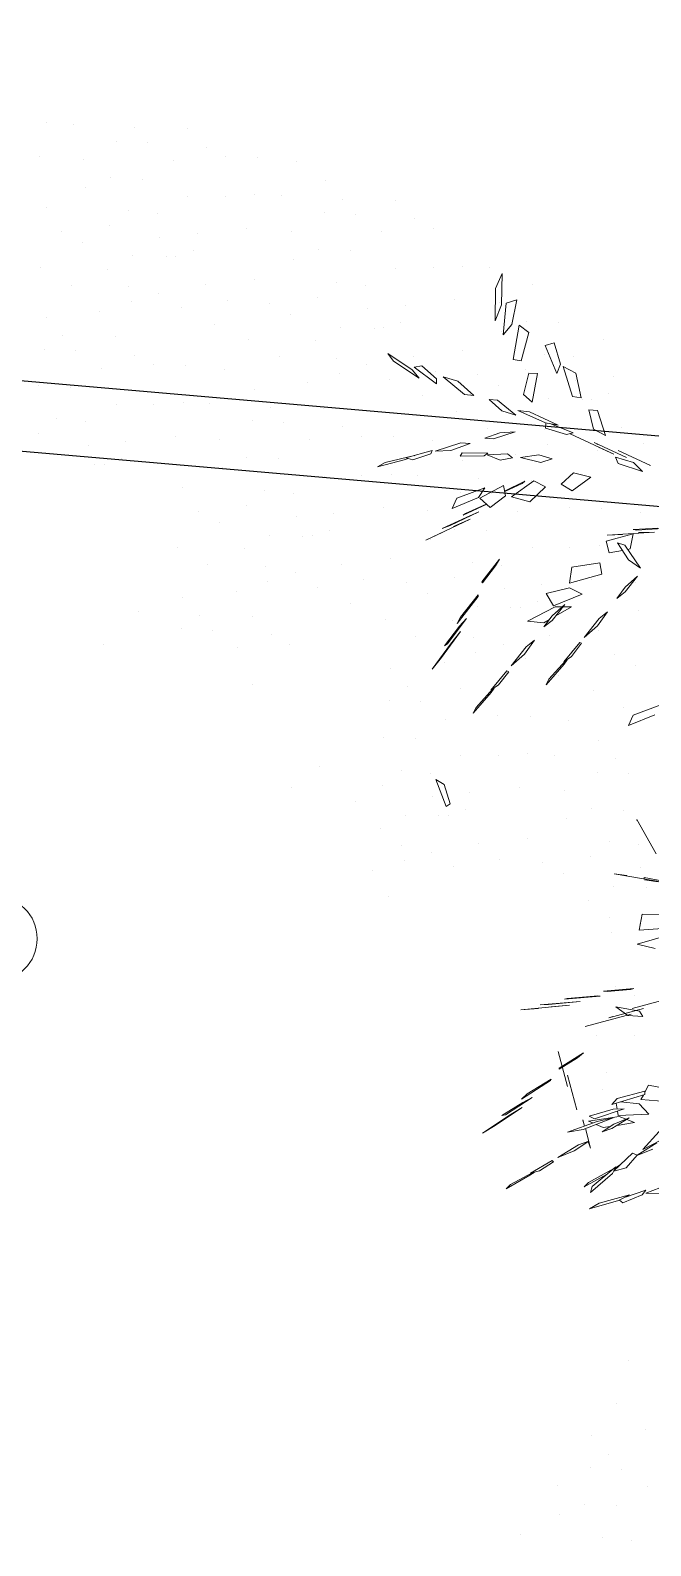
# Model space of a CAD drawing. Header units: metres. Extents: x 42 to 199, y -121 to 268.
# Drawn here: x 96.314 to 97.203, y -52.176 to -50.004 of the extents above; entities that cross this region are included whole.
import ezdxf

# ---------------------------------------------------------------- set-up
doc = ezdxf.new("R2010")
doc.units = ezdxf.units.M
doc.header["$LTSCALE"] = 0.3
doc.layers.get('0').update_dxf_attribs({"color": 8})
doc.layers.add('A-ELEVATION 3', color=8, linetype='Continuous')
doc.layers.add('A-LANDSCAPE', color=8, linetype='Continuous', lineweight=5)
doc.layers.add('DA HOUSE ARCH LAYOUT', color=8, linetype='Continuous', lineweight=9)

# ---------------------------------------------------------------- blocks, each defined once
blk = doc.blocks.new('MUSTER_0')
at = {"color": 8, "linetype": 'Continuous', "transparency": 33554585}
for p, q in [((6.0683, -0.9448), (6.0683, -0.9448)), ((6.1948, -0.9388), (6.1948, -0.9388)), ((5.9473, -0.9908), (5.9473, -0.9908)), ((6.1318, -0.9968), (6.1318, -0.9968)), ((6.0493, -1.0133), (6.0493, -1.0133)), ((6.2103, -1.0038), (6.2103, -1.0038)), ((6.0268, -1.0523), (6.0268, -1.0523)), ((6.1528, -1.0668), (6.1528, -1.0668)), ((5.8118, -1.0783), (5.8118, -1.0783)), ((5.9118, -1.0718), (5.9118, -1.0718)), ((5.9998, -1.1013), (5.9998, -1.1013)), ((6.0693, -1.0808), (6.0693, -1.0808)), ((6.1923, -1.1123), (6.1923, -1.1123)), ((6.1328, -1.1383), (6.1328, -1.1383)), ((6.2638, -1.1818), (6.2638, -1.1818)), ((5.1068, -1.3063), (5.1068, -1.3063)), ((5.0218, -1.3358), (5.0218, -1.3358)), ((5.2078, -1.3393), (5.2078, -1.3393)), ((5.2478, -1.3353), (5.2478, -1.3353)), ((4.7803, -1.3888), (4.7803, -1.3888)), ((4.8643, -1.3778), (4.8643, -1.3778)), ((5.0158, -1.3833), (5.0158, -1.3833)), ((5.1353, -1.3868), (5.1353, -1.3868)), ((4.6948, -1.4388), (4.6948, -1.4388)), ((4.7433, -1.4168), (4.7433, -1.4168)), ((4.9033, -1.4303), (4.9033, -1.4303)), ((4.8033, -1.4608), (4.8033, -1.4608)), ((4.8728, -1.4468), (4.8728, -1.4468)), ((4.5493, -1.5133), (4.5493, -1.5133)), ((4.6318, -1.4968), (4.6318, -1.4968)), ((4.7103, -1.5038), (4.7103, -1.5038)), ((4.8508, -1.5043), (4.8508, -1.5043)), ((4.7563, -1.5328), (4.7563, -1.5328)), ((4.3118, -1.5783), (4.3118, -1.5783)), ((4.4118, -1.5718), (4.4118, -1.5718)), ((4.5268, -1.5523), (4.5268, -1.5523)), ((4.5693, -1.5808), (4.5693, -1.5808)), ((4.6528, -1.5668), (4.6528, -1.5668)), ((4.8118, -1.5783), (4.8118, -1.5783)), ((4.1923, -1.6123), (4.1923, -1.6123)), ((4.4998, -1.6013), (4.4998, -1.6013)), ((4.6923, -1.6123), (4.6923, -1.6123)), ((4.1328, -1.6383), (4.1328, -1.6383)), ((4.3043, -1.6313), (4.3043, -1.6313)), ((4.3973, -1.6493), (4.3973, -1.6493)), ((4.6328, -1.6383), (4.6328, -1.6383)), ((4.8043, -1.6313), (4.8043, -1.6313)), ((3.9788, -1.6798), (3.9788, -1.6798)), ((4.0648, -1.6858), (4.0648, -1.6858)), ((4.2638, -1.6818), (4.2638, -1.6818)), ((4.4788, -1.6798), (4.4788, -1.6798)), ((4.5648, -1.6858), (4.5648, -1.6858)), ((4.7638, -1.6818), (4.7638, -1.6818)), ((3.8288, -1.7253), (3.8288, -1.7253)), ((3.8903, -1.7353), (3.8903, -1.7353)), ((4.0813, -1.7438), (4.0813, -1.7438)), ((4.1598, -1.7358), (4.1598, -1.7358)), ((4.3288, -1.7253), (4.3288, -1.7253)), ((4.3903, -1.7353), (4.3903, -1.7353)), ((4.5813, -1.7438), (4.5813, -1.7438)), ((4.6598, -1.7358), (4.6598, -1.7358)), ((4.8288, -1.7253), (4.8288, -1.7253)), ((3.8113, -1.7838), (3.8113, -1.7838)), ((3.9993, -1.7658), (3.9993, -1.7658)), ((4.3113, -1.7838), (4.3113, -1.7838)), ((4.4993, -1.7658), (4.4993, -1.7658)), ((4.8113, -1.7838), (4.8113, -1.7838)), ((3.8793, -1.8188), (3.8793, -1.8188)), ((4.1068, -1.8063), (4.1068, -1.8063)), ((4.3793, -1.8188), (4.3793, -1.8188)), ((4.6068, -1.8063), (4.6068, -1.8063)), ((4.8793, -1.8188), (4.8793, -1.8188)), ((3.7078, -1.8393), (3.7078, -1.8393)), ((3.7478, -1.8353), (3.7478, -1.8353)), ((4.0218, -1.8358), (4.0218, -1.8358)), ((4.2078, -1.8393), (4.2078, -1.8393)), ((4.2478, -1.8353), (4.2478, -1.8353)), ((4.5218, -1.8358), (4.5218, -1.8358)), ((4.7078, -1.8393), (4.7078, -1.8393)), ((4.7478, -1.8353), (4.7478, -1.8353)), ((3.6353, -1.8868), (3.6353, -1.8868)), ((3.7723, -1.8678), (3.7723, -1.8678)), ((3.7803, -1.8888), (3.7803, -1.8888)), ((3.8643, -1.8778), (3.8643, -1.8778)), ((4.0158, -1.8833), (4.0158, -1.8833)), ((4.1353, -1.8868), (4.1353, -1.8868)), ((4.2723, -1.8678), (4.2723, -1.8678)), ((4.2803, -1.8888), (4.2803, -1.8888)), ((4.3643, -1.8778), (4.3643, -1.8778)), ((4.5158, -1.8833), (4.5158, -1.8833)), ((4.6353, -1.8868), (4.6353, -1.8868)), ((4.7723, -1.8678), (4.7723, -1.8678)), ((4.7803, -1.8888), (4.7803, -1.8888)), ((4.8643, -1.8778), (4.8643, -1.8778)), ((3.7433, -1.9168), (3.7433, -1.9168)), ((4.2433, -1.9168), (4.2433, -1.9168)), ((4.7433, -1.9168), (4.7433, -1.9168)), ((3.6948, -1.9388), (3.6948, -1.9388)), ((3.8033, -1.9608), (3.8033, -1.9608)), ((3.8728, -1.9468), (3.8728, -1.9468)), ((3.9033, -1.9303), (3.9033, -1.9303)), ((3.9903, -1.9373), (3.9903, -1.9373)), ((4.0683, -1.9448), (4.0683, -1.9448)), ((4.1948, -1.9388), (4.1948, -1.9388)), ((4.3033, -1.9608), (4.3033, -1.9608)), ((4.3728, -1.9468), (4.3728, -1.9468)), ((4.4033, -1.9303), (4.4033, -1.9303)), ((4.4903, -1.9373), (4.4903, -1.9373)), ((4.5683, -1.9448), (4.5683, -1.9448)), ((4.6948, -1.9388), (4.6948, -1.9388)), ((4.8033, -1.9608), (4.8033, -1.9608)), ((4.8728, -1.9468), (4.8728, -1.9468)), ((4.9033, -1.9303), (4.9033, -1.9303)), ((4.9903, -1.9373), (4.9903, -1.9373)), ((3.6318, -1.9968), (3.6318, -1.9968)), ((3.9473, -1.9908), (3.9473, -1.9908)), ((4.1318, -1.9968), (4.1318, -1.9968)), ((4.4473, -1.9908), (4.4473, -1.9908)), ((4.6318, -1.9968), (4.6318, -1.9968)), ((4.9473, -1.9908), (4.9473, -1.9908)), ((3.7103, -2.0038), (3.7103, -2.0038)), ((3.8508, -2.0043), (3.8508, -2.0043)), ((4.0493, -2.0133), (4.0493, -2.0133)), ((4.2103, -2.0038), (4.2103, -2.0038)), ((4.3508, -2.0043), (4.3508, -2.0043)), ((4.5493, -2.0133), (4.5493, -2.0133)), ((4.7103, -2.0038), (4.7103, -2.0038)), ((4.8508, -2.0043), (4.8508, -2.0043)), ((3.7563, -2.0328), (3.7563, -2.0328)), ((4.0268, -2.0523), (4.0268, -2.0523)), ((4.2563, -2.0328), (4.2563, -2.0328)), ((4.5268, -2.0523), (4.5268, -2.0523)), ((4.7563, -2.0328), (4.7563, -2.0328)), ((3.5693, -2.0808), (3.5693, -2.0808)), ((3.6528, -2.0668), (3.6528, -2.0668)), ((3.8118, -2.0783), (3.8118, -2.0783)), ((3.9118, -2.0718), (3.9118, -2.0718)), ((4.0693, -2.0808), (4.0693, -2.0808)), ((4.1528, -2.0668), (4.1528, -2.0668)), ((4.3118, -2.0783), (4.3118, -2.0783)), ((4.4118, -2.0718), (4.4118, -2.0718)), ((4.5693, -2.0808), (4.5693, -2.0808)), ((4.6528, -2.0668), (4.6528, -2.0668)), ((4.8118, -2.0783), (4.8118, -2.0783)), ((3.6923, -2.1123), (3.6923, -2.1123)), ((3.8043, -2.1313), (3.8043, -2.1313)), ((3.9998, -2.1013), (3.9998, -2.1013)), ((4.1923, -2.1123), (4.1923, -2.1123)), ((4.3043, -2.1313), (4.3043, -2.1313)), ((4.4998, -2.1013), (4.4998, -2.1013)), ((3.6328, -2.1383), (3.6328, -2.1383)), ((3.8973, -2.1493), (3.8973, -2.1493)), ((4.1328, -2.1383), (4.1328, -2.1383)), ((4.3973, -2.1493), (4.3973, -2.1493)), ((3.5648, -2.1858), (3.5648, -2.1858)), ((3.7638, -2.1818), (3.7638, -2.1818)), ((3.9788, -2.1798), (3.9788, -2.1798)), ((4.0648, -2.1858), (4.0648, -2.1858)), ((4.2638, -2.1818), (4.2638, -2.1818)), ((4.7638, -2.1818), (4.7638, -2.1818)), ((3.6598, -2.2358), (3.6598, -2.2358)), ((3.8288, -2.2253), (3.8288, -2.2253)), ((3.8903, -2.2353), (3.8903, -2.2353)), ((4.1598, -2.2358), (4.1598, -2.2358)), ((4.3288, -2.2253), (4.3288, -2.2253)), ((4.3903, -2.2353), (4.3903, -2.2353)), ((4.8288, -2.2253), (4.8288, -2.2253)), ((3.5813, -2.2438), (3.5813, -2.2438)), ((3.9993, -2.2658), (3.9993, -2.2658)), ((4.0813, -2.2438), (4.0813, -2.2438)), ((3.6068, -2.3063), (3.6068, -2.3063)), ((3.8113, -2.2838), (3.8113, -2.2838)), ((4.1068, -2.3063), (4.1068, -2.3063)), ((4.3113, -2.2838), (4.3113, -2.2838)), ((3.5218, -2.3358), (3.5218, -2.3358)), ((3.7078, -2.3393), (3.7078, -2.3393)), ((3.7478, -2.3353), (3.7478, -2.3353)), ((3.8793, -2.3188), (3.8793, -2.3188)), ((4.0218, -2.3358), (4.0218, -2.3358)), ((4.2078, -2.3393), (4.2078, -2.3393)), ((4.2478, -2.3353), (4.2478, -2.3353)), ((4.3793, -2.3188), (4.3793, -2.3188)), ((4.5218, -2.3358), (4.5218, -2.3358)), ((3.7723, -2.3678), (3.7723, -2.3678)), ((4.2723, -2.3678), (4.2723, -2.3678)), ((3.5158, -2.3833), (3.5158, -2.3833)), ((3.6353, -2.3868), (3.6353, -2.3868)), ((3.7803, -2.3888), (3.7803, -2.3888)), ((3.8643, -2.3778), (3.8643, -2.3778)), ((4.0158, -2.3833), (4.0158, -2.3833)), ((4.1353, -2.3868), (4.1353, -2.3868)), ((4.2803, -2.3888), (4.2803, -2.3888)), ((4.3643, -2.3778), (4.3643, -2.3778)), ((4.5158, -2.3833), (4.5158, -2.3833)), ((4.6353, -2.3868), (4.6353, -2.3868)), ((3.4903, -2.4373), (3.4903, -2.4373)), ((3.5683, -2.4448), (3.5683, -2.4448)), ((3.6948, -2.4388), (3.6948, -2.4388)), ((3.7433, -2.4168), (3.7433, -2.4168)), ((3.9033, -2.4303), (3.9033, -2.4303)), ((3.9903, -2.4373), (3.9903, -2.4373)), ((4.0683, -2.4448), (4.0683, -2.4448)), ((4.1948, -2.4388), (4.1948, -2.4388)), ((4.2433, -2.4168), (4.2433, -2.4168)), ((4.4033, -2.4303), (4.4033, -2.4303)), ((4.4903, -2.4373), (4.4903, -2.4373)), ((4.5683, -2.4448), (4.5683, -2.4448)), ((3.8033, -2.4608), (3.8033, -2.4608)), ((3.8728, -2.4468), (3.8728, -2.4468)), ((4.3033, -2.4608), (4.3033, -2.4608)), ((4.3728, -2.4468), (4.3728, -2.4468)), ((3.5493, -2.5133), (3.5493, -2.5133)), ((3.6318, -2.4968), (3.6318, -2.4968)), ((3.7103, -2.5038), (3.7103, -2.5038)), ((3.8508, -2.5043), (3.8508, -2.5043)), ((3.9473, -2.4908), (3.9473, -2.4908)), ((4.0493, -2.5133), (4.0493, -2.5133)), ((4.1318, -2.4968), (4.1318, -2.4968)), ((4.2103, -2.5038), (4.2103, -2.5038)), ((4.3508, -2.5043), (4.3508, -2.5043)), ((4.4473, -2.4908), (4.4473, -2.4908)), ((4.5493, -2.5133), (4.5493, -2.5133)), ((3.7563, -2.5328), (3.7563, -2.5328)), ((4.2563, -2.5328), (4.2563, -2.5328)), ((3.5268, -2.5523), (3.5268, -2.5523)), ((3.5693, -2.5808), (3.5693, -2.5808)), ((3.6528, -2.5668), (3.6528, -2.5668)), ((3.8118, -2.5783), (3.8118, -2.5783)), ((3.9118, -2.5718), (3.9118, -2.5718)), ((4.0268, -2.5523), (4.0268, -2.5523)), ((4.0693, -2.5808), (4.0693, -2.5808)), ((4.1528, -2.5668), (4.1528, -2.5668)), ((4.3118, -2.5783), (4.3118, -2.5783)), ((4.4118, -2.5718), (4.4118, -2.5718)), ((4.5268, -2.5523), (4.5268, -2.5523)), ((4.5693, -2.5808), (4.5693, -2.5808)), ((3.4998, -2.6013), (3.4998, -2.6013)), ((3.6923, -2.6123), (3.6923, -2.6123)), ((3.9998, -2.6013), (3.9998, -2.6013)), ((4.1923, -2.6123), (4.1923, -2.6123)), ((4.4998, -2.6013), (4.4998, -2.6013)), ((3.6328, -2.6383), (3.6328, -2.6383)), ((3.8043, -2.6313), (3.8043, -2.6313)), ((3.8973, -2.6493), (3.8973, -2.6493)), ((4.1328, -2.6383), (4.1328, -2.6383)), ((4.3043, -2.6313), (4.3043, -2.6313)), ((4.3973, -2.6493), (4.3973, -2.6493)), ((3.4788, -2.6798), (3.4788, -2.6798)), ((3.5648, -2.6858), (3.5648, -2.6858)), ((3.7638, -2.6818), (3.7638, -2.6818)), ((3.9788, -2.6798), (3.9788, -2.6798)), ((4.0648, -2.6858), (4.0648, -2.6858)), ((4.2638, -2.6818), (4.2638, -2.6818)), ((4.5648, -2.6858), (4.5648, -2.6858)), ((3.5813, -2.7438), (3.5813, -2.7438)), ((3.6598, -2.7358), (3.6598, -2.7358)), ((3.8288, -2.7253), (3.8288, -2.7253)), ((3.8903, -2.7353), (3.8903, -2.7353)), ((4.0813, -2.7438), (4.0813, -2.7438)), ((4.1598, -2.7358), (4.1598, -2.7358)), ((4.6598, -2.7358), (4.6598, -2.7358)), ((3.4993, -2.7658), (3.4993, -2.7658)), ((3.8113, -2.7838), (3.8113, -2.7838)), ((3.9993, -2.7658), (3.9993, -2.7658)), ((3.6068, -2.8063), (3.6068, -2.8063)), ((3.8793, -2.8188), (3.8793, -2.8188)), ((4.1068, -2.8063), (4.1068, -2.8063)), ((3.5218, -2.8358), (3.5218, -2.8358)), ((3.7078, -2.8393), (3.7078, -2.8393)), ((3.7478, -2.8353), (3.7478, -2.8353)), ((4.0218, -2.8358), (4.0218, -2.8358)), ((4.2078, -2.8393), (4.2078, -2.8393)), ((4.2478, -2.8353), (4.2478, -2.8353)), ((3.5158, -2.8833), (3.5158, -2.8833)), ((3.6353, -2.8868), (3.6353, -2.8868)), ((3.7723, -2.8678), (3.7723, -2.8678)), ((3.7803, -2.8888), (3.7803, -2.8888)), ((3.8643, -2.8778), (3.8643, -2.8778)), ((4.0158, -2.8833), (4.0158, -2.8833)), ((4.1353, -2.8868), (4.1353, -2.8868)), ((4.2723, -2.8678), (4.2723, -2.8678)), ((4.2803, -2.8888), (4.2803, -2.8888)), ((3.7433, -2.9168), (3.7433, -2.9168)), ((4.2433, -2.9168), (4.2433, -2.9168)), ((3.4903, -2.9373), (3.4903, -2.9373)), ((3.5683, -2.9448), (3.5683, -2.9448)), ((3.6948, -2.9388), (3.6948, -2.9388)), ((3.8033, -2.9608), (3.8033, -2.9608)), ((3.8728, -2.9468), (3.8728, -2.9468)), ((3.9033, -2.9303), (3.9033, -2.9303)), ((3.9903, -2.9373), (3.9903, -2.9373)), ((4.0683, -2.9448), (4.0683, -2.9448)), ((4.1948, -2.9388), (4.1948, -2.9388)), ((3.9473, -2.9908), (3.9473, -2.9908)), ((3.5493, -3.0133), (3.5493, -3.0133)), ((3.6318, -2.9968), (3.6318, -2.9968)), ((3.7103, -3.0038), (3.7103, -3.0038)), ((3.8508, -3.0043), (3.8508, -3.0043)), ((4.0493, -3.0133), (4.0493, -3.0133)), ((4.1318, -2.9968), (4.1318, -2.9968)), ((4.2103, -3.0038), (4.2103, -3.0038)), ((3.5268, -3.0523), (3.5268, -3.0523)), ((3.7563, -3.0328), (3.7563, -3.0328)), ((4.0268, -3.0523), (4.0268, -3.0523)), ((4.2563, -3.0328), (4.2563, -3.0328)), ((3.5693, -3.0808), (3.5693, -3.0808)), ((3.6528, -3.0668), (3.6528, -3.0668)), ((3.8118, -3.0783), (3.8118, -3.0783)), ((3.9118, -3.0718), (3.9118, -3.0718)), ((4.0693, -3.0808), (4.0693, -3.0808)), ((4.1528, -3.0668), (4.1528, -3.0668)), ((3.6923, -3.1123), (3.6923, -3.1123)), ((3.8043, -3.1313), (3.8043, -3.1313)), ((3.9998, -3.1013), (3.9998, -3.1013)), ((3.6328, -3.1383), (3.6328, -3.1383)), ((3.8973, -3.1493), (3.8973, -3.1493)), ((3.5648, -3.1858), (3.5648, -3.1858)), ((3.7638, -3.1818), (3.7638, -3.1818)), ((3.6598, -3.2358), (3.6598, -3.2358)), ((3.5813, -3.2438), (3.5813, -3.2438))]:
    blk.add_line(p, q, dxfattribs=at)
blk.add_circle((5.3733, -2.7532), 0.0972, dxfattribs=at)
blk = doc.blocks.new('02PTRX29')
at = {"color": 8, "linetype": 'Continuous', "transparency": 33554572}
for p, q in [((0.42639, 0.37079), (0.42696, 0.35042)), ((0.43076, 0.36092), (0.42639, 0.37079)), ((0.43094, 0.34005), (0.43076, 0.36092)), ((0.42013, 0.33765), (0.4169, 0.35371)), ((0.4169, 0.35371), (0.42392, 0.35144)), ((0.42392, 0.35144), (0.42582, 0.33094)), ((0.42696, 0.35042), (0.43094, 0.34005)), ((0.40912, 0.33233), (0.41538, 0.33714)), ((0.41538, 0.33714), (0.41937, 0.31488)), ((0.42582, 0.33094), (0.42013, 0.33765)), ((0.38844, 0.31171), (0.39261, 0.32575)), ((0.3985, 0.32386), (0.39261, 0.32575)), ((0.41406, 0.31386), (0.40912, 0.33233)), ((0.3985, 0.32386), (0.39091, 0.30577)), ((0.48503, 0.30804), (0.50078, 0.3188)), ((0.50078, 0.3188), (0.49717, 0.31374)), ((0.37497, 0.28983), (0.37857, 0.30602)), ((0.37857, 0.30602), (0.38673, 0.31032)), ((0.38673, 0.31032), (0.38066, 0.29071)), ((0.39091, 0.30577), (0.38844, 0.31171)), ((0.40343, 0.30577), (0.40912, 0.30602)), ((0.40704, 0.28704), (0.40343, 0.30577)), ((0.40912, 0.30602), (0.41254, 0.29198)), ((0.41406, 0.31386), (0.41937, 0.31488)), ((0.47876, 0.3107), (0.46909, 0.30235)), ((0.46909, 0.29906), (0.4837, 0.30981)), ((0.47876, 0.3107), (0.4837, 0.30981)), ((0.49717, 0.31374), (0.48047, 0.30273)), ((0.48047, 0.30273), (0.48503, 0.30804)), ((0.44499, 0.29134), (0.45523, 0.30083)), ((0.46491, 0.30362), (0.45087, 0.2921)), ((0.45523, 0.30083), (0.46491, 0.30362)), ((0.46909, 0.30235), (0.46909, 0.29906)), ((0.37497, 0.28983), (0.38066, 0.29071)), ((0.41254, 0.29198), (0.40704, 0.28704)), ((0.41766, 0.27869), (0.42943, 0.28844)), ((0.43493, 0.28881), (0.42677, 0.28148)), ((0.42943, 0.28844), (0.43493, 0.28881)), ((0.45087, 0.2921), (0.44499, 0.29134)), ((0.35922, 0.26528), (0.36434, 0.28173)), ((0.37003, 0.28198), (0.36434, 0.28173)), ((0.37003, 0.28198), (0.367, 0.26959)), ((0.38996, 0.27212), (0.40874, 0.28072)), ((0.41633, 0.2816), (0.39831, 0.27363)), ((0.40874, 0.28072), (0.41633, 0.2816)), ((0.42677, 0.28148), (0.41766, 0.27869)), ((0.3539, 0.25327), (0.38218, 0.26642)), ((0.35922, 0.26528), (0.367, 0.26959)), ((0.38028, 0.26718), (0.39489, 0.273)), ((0.38464, 0.26592), (0.38028, 0.26718)), ((0.39831, 0.27022), (0.38464, 0.26592)), ((0.39831, 0.27363), (0.38996, 0.27212)), ((0.39812, 0.27351), (0.39831, 0.27022)), ((0.43208, 0.26313), (0.41804, 0.26769)), ((0.41804, 0.26769), (0.42791, 0.26718)), ((0.42791, 0.26718), (0.43778, 0.26364)), ((0.34555, 0.25099), (0.36662, 0.26086)), ((0.3539, 0.25327), (0.36377, 0.25782)), ((0.36662, 0.26086), (0.36415, 0.25959)), ((0.43778, 0.26364), (0.43208, 0.26313)), ((0.44726, 0.26022), (0.45334, 0.2606)), ((0.44726, 0.26022), (0.45979, 0.25567)), ((0.45334, 0.2606), (0.47004, 0.25516)), ((0.32999, 0.2458), (0.35087, 0.25554)), ((0.341, 0.24783), (0.33512, 0.24188)), ((0.33512, 0.24188), (0.35087, 0.24707)), ((0.35276, 0.25124), (0.341, 0.24783)), ((0.35087, 0.24707), (0.35276, 0.25124)), ((0.39394, 0.2501), (0.40267, 0.25276)), ((0.39394, 0.2501), (0.40134, 0.24783)), ((0.41444, 0.25099), (0.40134, 0.24783)), ((0.40267, 0.25276), (0.41444, 0.25099)), ((0.41975, 0.25074), (0.42298, 0.25352)), ((0.41975, 0.25074), (0.42772, 0.24922)), ((0.42298, 0.25352), (0.43626, 0.25276)), ((0.42772, 0.24922), (0.43626, 0.25276)), ((0.43588, 0.2539), (0.45239, 0.25415)), ((0.43816, 0.25213), (0.43588, 0.2539)), ((0.45372, 0.252), (0.43816, 0.25213)), ((0.45239, 0.25415), (0.45372, 0.252)), ((0.45979, 0.25567), (0.47004, 0.25516)), ((0.47212, 0.25554), (0.47288, 0.25352)), ((0.47212, 0.25554), (0.4892, 0.25074)), ((0.47288, 0.25352), (0.48465, 0.2496)), ((0.4837, 0.25225), (0.48351, 0.25238)), ((0.48351, 0.25238), (0.50267, 0.2477)), ((0.48465, 0.2496), (0.4892, 0.25074)), ((0.48787, 0.25036), (0.48939, 0.24972)), ((0.48939, 0.24972), (0.50761, 0.24504)), ((0.50267, 0.2477), (0.50761, 0.24504)), ((0.32999, 0.2458), (0.33056, 0.24606)), ((0.38009, 0.241), (0.3687, 0.23821)), ((0.3687, 0.23821), (0.38085, 0.22948)), ((0.38806, 0.23378), (0.38009, 0.241)), ((0.38085, 0.22948), (0.38806, 0.23378)), ((0.39831, 0.23201), (0.4059, 0.23581)), ((0.39831, 0.23201), (0.40836, 0.22227)), ((0.42032, 0.22556), (0.4059, 0.23581)), ((0.41349, 0.23416), (0.41178, 0.23556)), ((0.41178, 0.23556), (0.42487, 0.22923)), ((0.42468, 0.22885), (0.41349, 0.23416)), ((0.4243, 0.22619), (0.42563, 0.23277)), ((0.42563, 0.23277), (0.441, 0.22455)), ((0.44195, 0.22493), (0.43778, 0.23138)), ((0.43778, 0.23138), (0.45599, 0.22468)), ((0.40836, 0.22227), (0.42032, 0.22556)), ((0.43417, 0.21848), (0.4243, 0.22619)), ((0.441, 0.22455), (0.43417, 0.21848)), ((0.43683, 0.22075), (0.43645, 0.22063)), ((0.43645, 0.22063), (0.45182, 0.21354)), ((0.4503, 0.21468), (0.43683, 0.22075)), ((0.45903, 0.21797), (0.44195, 0.22493)), ((0.45599, 0.22468), (0.45903, 0.21797)), ((0.44992, 0.21203), (0.44157, 0.21569)), ((0.46036, 0.20671), (0.44157, 0.21569)), ((0.44726, 0.21101), (0.47611, 0.19735)), ((0.45808, 0.20608), (0.44726, 0.21101)), ((0.46548, 0.20481), (0.44992, 0.21203)), ((0.4503, 0.21468), (0.45182, 0.21354)), ((0.31861, 0.20519), (0.33891, 0.20368)), ((0.34119, 0.20418), (0.32506, 0.20519)), ((0.35808, 0.20051), (0.32734, 0.20254)), ((0.32734, 0.20254), (0.33777, 0.20216)), ((0.33891, 0.20368), (0.34119, 0.20418)), ((0.34309, 0.19166), (0.34119, 0.2014)), ((0.34119, 0.2014), (0.35884, 0.19659)), ((0.34821, 0.20089), (0.35808, 0.20051)), ((0.46548, 0.20481), (0.46036, 0.20671)), ((0.47611, 0.19735), (0.46548, 0.20216)), ((0.34669, 0.19393), (0.33644, 0.17901)), ((0.34479, 0.19128), (0.34309, 0.19166)), ((0.35144, 0.19545), (0.34422, 0.18445)), ((0.35144, 0.19545), (0.34669, 0.19393)), ((0.35675, 0.18913), (0.34821, 0.19065)), ((0.35675, 0.18913), (0.35884, 0.19659)), ((0.34422, 0.18445), (0.33644, 0.17901)), ((0.36168, 0.17509), (0.36301, 0.18255)), ((0.36301, 0.18255), (0.38104, 0.17977)), ((0.38275, 0.16927), (0.38104, 0.17977)), ((0.42829, 0.18495), (0.43967, 0.17015)), ((0.43076, 0.18065), (0.42829, 0.18495)), ((0.43929, 0.16952), (0.43076, 0.18065)), ((0.33834, 0.17382), (0.3465, 0.16661)), ((0.3465, 0.16357), (0.33834, 0.17382)), ((0.36168, 0.17509), (0.38275, 0.16927)), ((0.43929, 0.16952), (0.43967, 0.17015)), ((0.3465, 0.16661), (0.35182, 0.1594)), ((0.35182, 0.1594), (0.3465, 0.16357)), ((0.3744, 0.16218), (0.38256, 0.16623)), ((0.3744, 0.16218), (0.39299, 0.15459)), ((0.39793, 0.16256), (0.38256, 0.16623)), ((0.39793, 0.16256), (0.39299, 0.15459)), ((0.44214, 0.1618), (0.45353, 0.14725)), ((0.44214, 0.16066), (0.44214, 0.1618)), ((0.4558, 0.14295), (0.44214, 0.16066)), ((0.35789, 0.15067), (0.36339, 0.14624)), ((0.36453, 0.14156), (0.35789, 0.15067)), ((0.39147, 0.14801), (0.38142, 0.15396)), ((0.38142, 0.15396), (0.39204, 0.15396)), ((0.39394, 0.14814), (0.38578, 0.15548)), ((0.38578, 0.15548), (0.39394, 0.1451)), ((0.39204, 0.15396), (0.40988, 0.14447)), ((0.39926, 0.14093), (0.39394, 0.14814)), ((0.36339, 0.14624), (0.37307, 0.13384)), ((0.37307, 0.13384), (0.36453, 0.14156)), ((0.39394, 0.1451), (0.39926, 0.14093)), ((0.39944, 0.14359), (0.39565, 0.14561)), ((0.40988, 0.14447), (0.39944, 0.14359)), ((0.44973, 0.14624), (0.45429, 0.14131)), ((0.46207, 0.1298), (0.44973, 0.14624)), ((0.45353, 0.14725), (0.4558, 0.14295)), ((0.45429, 0.14131), (0.46396, 0.12853)), ((0.37478, 0.13018), (0.37591, 0.13068)), ((0.37478, 0.13018), (0.38142, 0.12157)), ((0.38635, 0.11816), (0.37591, 0.13068)), ((0.41197, 0.12309), (0.40533, 0.1322)), ((0.40533, 0.1322), (0.41083, 0.12777)), ((0.45353, 0.13789), (0.45998, 0.12967)), ((0.46586, 0.12094), (0.45353, 0.13789)), ((0.45998, 0.12967), (0.47212, 0.11335)), ((0.46207, 0.1298), (0.46396, 0.12853)), ((0.38142, 0.12157), (0.38635, 0.11816)), ((0.38426, 0.11942), (0.38616, 0.11664)), ((0.39603, 0.10677), (0.38521, 0.11879)), ((0.41083, 0.12777), (0.42051, 0.1155)), ((0.42051, 0.1155), (0.41197, 0.12309)), ((0.47212, 0.11335), (0.46586, 0.12094)), ((0.38616, 0.11664), (0.39793, 0.10323)), ((0.42222, 0.11171), (0.42335, 0.11221)), ((0.42886, 0.1031), (0.42222, 0.11171)), ((0.42335, 0.11221), (0.43379, 0.09969)), ((0.39793, 0.10323), (0.39603, 0.10677)), ((0.43379, 0.09969), (0.42886, 0.1031)), ((0.4317, 0.10095), (0.4336, 0.09817)), ((0.43265, 0.10032), (0.44347, 0.0883)), ((0.32316, 0.09007), (0.34119, 0.08337)), ((0.4336, 0.09817), (0.44537, 0.08476)), ((0.34422, 0.07666), (0.32715, 0.08362)), ((0.34119, 0.08337), (0.34422, 0.07666)), ((0.44537, 0.08476), (0.44347, 0.0883)), ((0.46282, 0.02391), (0.46966, 0.04162)), ((0.46966, 0.04162), (0.46415, 0.03821)), ((0.46415, 0.03821), (0.46036, 0.02568)), ((0.46036, 0.02568), (0.46282, 0.02391)), ((0.3262, -0.00683), (0.33891, 0.01543)), ((0.33891, 0.01543), (0.33872, 0.01493)), ((0.31462, -0.02593), (0.33398, -0.02227)), ((0.35352, -0.01986), (0.31937, -0.02568)), ((0.33379, -0.02366), (0.32487, -0.02492)), ((0.33398, -0.02227), (0.33398, -0.02315)), ((0.34536, -0.021), (0.35352, -0.01986)), ((0.31329, -0.04655), (0.33531, -0.04605)), ((0.3372, -0.05655), (0.33531, -0.04605)), ((0.32202, -0.05541), (0.3372, -0.05655)), ((0.31899, -0.05996), (0.33853, -0.06566)), ((0.32696, -0.06831), (0.33853, -0.06566)), ((0.36054, -0.09627), (0.34081, -0.0945)), ((0.34081, -0.0945), (0.3429, -0.09501)), ((0.3429, -0.09501), (0.35808, -0.0964)), ((0.35808, -0.0964), (0.36054, -0.09627)), ((0.31937, -0.10133), (0.34176, -0.1074)), ((0.35713, -0.11348), (0.33455, -0.1074)), ((0.33701, -0.10918), (0.35257, -0.10639)), ((0.35257, -0.10639), (0.34479, -0.11196)), ((0.36415, -0.09918), (0.36263, -0.09931)), ((0.36263, -0.09931), (0.38597, -0.10146)), ((0.36415, -0.09918), (0.38407, -0.10083)), ((0.40172, -0.105), (0.37572, -0.10285)), ((0.37572, -0.10285), (0.39641, -0.10487)), ((0.38256, -0.10538), (0.39451, -0.10627)), ((0.38256, -0.10538), (0.41425, -0.10829)), ((0.38597, -0.10146), (0.38407, -0.10083)), ((0.40172, -0.105), (0.39641, -0.10487)), ((0.41425, -0.10829), (0.40286, -0.1074)), ((0.33493, -0.11259), (0.33701, -0.10918)), ((0.34479, -0.11196), (0.33493, -0.11259)), ((0.34252, -0.11107), (0.3725, -0.11917)), ((0.35713, -0.11348), (0.35447, -0.11272)), ((0.37743, -0.13954), (0.37364, -0.13625)), ((0.37364, -0.13625), (0.38939, -0.14637)), ((0.38388, -0.15813), (0.38996, -0.13549)), ((0.37743, -0.13954), (0.38939, -0.147)), ((0.38939, -0.147), (0.38939, -0.14637)), ((0.31329, -0.16079), (0.33113, -0.15737)), ((0.33113, -0.15737), (0.3336, -0.16193)), ((0.37781, -0.17331), (0.38388, -0.15092)), ((0.39451, -0.15333), (0.39508, -0.15434)), ((0.39451, -0.15333), (0.41026, -0.16307)), ((0.39508, -0.15434), (0.41387, -0.16636)), ((0.33625, -0.16661), (0.31443, -0.16838)), ((0.3336, -0.16345), (0.3336, -0.16117)), ((0.3336, -0.16117), (0.35163, -0.16598)), ((0.35504, -0.1699), (0.3336, -0.16345)), ((0.33455, -0.16383), (0.33625, -0.16661)), ((0.35163, -0.16598), (0.35504, -0.1699)), ((0.40704, -0.16534), (0.4243, -0.1766)), ((0.41292, -0.16851), (0.40704, -0.16534)), ((0.41387, -0.16636), (0.41026, -0.16307)), ((0.3372, -0.16952), (0.33094, -0.1761)), ((0.35087, -0.17698), (0.33094, -0.1761)), ((0.3372, -0.16952), (0.34916, -0.16825)), ((0.34707, -0.17268), (0.35428, -0.17293)), ((0.36643, -0.17926), (0.34707, -0.17268)), ((0.35087, -0.17698), (0.35144, -0.1742)), ((0.35163, -0.17293), (0.35238, -0.16914)), ((0.35428, -0.17293), (0.36984, -0.17749)), ((0.378, -0.17281), (0.37781, -0.17331)), ((0.41292, -0.16851), (0.42658, -0.17711)), ((0.42241, -0.17736), (0.41349, -0.17192)), ((0.41349, -0.17192), (0.43094, -0.18356)), ((0.42241, -0.17736), (0.43929, -0.18862)), ((0.4243, -0.1766), (0.42658, -0.17711)), ((0.34024, -0.18154), (0.34536, -0.17964)), ((0.34024, -0.18154), (0.35163, -0.18356)), ((0.35504, -0.18546), (0.34385, -0.17863)), ((0.34385, -0.17863), (0.3539, -0.18268)), ((0.34574, -0.17951), (0.3503, -0.17774)), ((0.3503, -0.17774), (0.37022, -0.18065)), ((0.3539, -0.18268), (0.36149, -0.18761)), ((0.35428, -0.17863), (0.36472, -0.1809)), ((0.37383, -0.18609), (0.35428, -0.17863)), ((0.35504, -0.18546), (0.36149, -0.18761)), ((0.36073, -0.18495), (0.35618, -0.18432)), ((0.36073, -0.18495), (0.36529, -0.18293)), ((0.36472, -0.1809), (0.38388, -0.18786)), ((0.36984, -0.17749), (0.36643, -0.17926)), ((0.36738, -0.18192), (0.37022, -0.18065)), ((0.36908, -0.19824), (0.37231, -0.18559)), ((0.37402, -0.17989), (0.37288, -0.18394)), ((0.37288, -0.18394), (0.37402, -0.18002)), ((0.38388, -0.18786), (0.37383, -0.18609)), ((0.37402, -0.18002), (0.37402, -0.17989)), ((0.43929, -0.18862), (0.43094, -0.18356)), ((0.33493, -0.19912), (0.32278, -0.19292)), ((0.3243, -0.18748), (0.33493, -0.19912)), ((0.33853, -0.20292), (0.32582, -0.19495)), ((0.36908, -0.19824), (0.37041, -0.19393)), ((0.37003, -0.19381), (0.37686, -0.19609)), ((0.37952, -0.20001), (0.37003, -0.19381)), ((0.37686, -0.19609), (0.39015, -0.20431)), ((0.33872, -0.20304), (0.32847, -0.19899)), ((0.33853, -0.20279), (0.34157, -0.20153)), ((0.34574, -0.21101), (0.33853, -0.20279)), ((0.34157, -0.20153), (0.35371, -0.21316)), ((0.37952, -0.20001), (0.39015, -0.20431)), ((0.39299, -0.20722), (0.39394, -0.20633)), ((0.39394, -0.20633), (0.40798, -0.21456)), ((0.3539, -0.21329), (0.34574, -0.21101)), ((0.35276, -0.21101), (0.34935, -0.20899)), ((0.35257, -0.21038), (0.35466, -0.21481)), ((0.35257, -0.21038), (0.36794, -0.22328)), ((0.35352, -0.21253), (0.35295, -0.2124)), ((0.35371, -0.21316), (0.3539, -0.21329)), ((0.3539, -0.21165), (0.37022, -0.22075)), ((0.36889, -0.22708), (0.35466, -0.21481)), ((0.35713, -0.21342), (0.35561, -0.21316)), ((0.37307, -0.22354), (0.35846, -0.21544)), ((0.39299, -0.20722), (0.4021, -0.21304)), ((0.4021, -0.21304), (0.40798, -0.21456)), ((0.40836, -0.21595), (0.40571, -0.21405)), ((0.42108, -0.22189), (0.40685, -0.2143)), ((0.40836, -0.21595), (0.42392, -0.22468)), ((0.31481, -0.22075), (0.33303, -0.22759)), ((0.33303, -0.22569), (0.33531, -0.22872)), ((0.33303, -0.22569), (0.34631, -0.23012)), ((0.36794, -0.22328), (0.36889, -0.22708)), ((0.37022, -0.22075), (0.37307, -0.22354)), ((0.42108, -0.22189), (0.42392, -0.22468)), ((0.33303, -0.22759), (0.32411, -0.22771)), ((0.34802, -0.23378), (0.33531, -0.22872)), ((0.34366, -0.2286), (0.35068, -0.23227)), ((0.34366, -0.2286), (0.36339, -0.23416)), ((0.34802, -0.23378), (0.35011, -0.23214)), ((0.35068, -0.23227), (0.36965, -0.23783)), ((0.36339, -0.23416), (0.36965, -0.23783))]:
    blk.add_line(p, q, dxfattribs=at)
blk = doc.blocks.new('DA HOUSE ARCH LAYOUT')
at = {"layer": 'A-ELEVATION 3', "color": 8}
blk.add_lwpolyline([(9.38, 9.135), (9.3798, 7.53), (9.4798, 7.53), (9.4798, 9.2267), (-6.6029, 10.6202, 0.439941), (-7.6898, 9.6239), (-7.6898, 9.1712, -0.414214), (-8.6898, 8.1712), (-10.1698, 8.1712), (-10.1698, 8.0712), (-8.6898, 8.0712, 0.414214), (-7.5898, 9.1712), (-7.5898, 9.6239, -0.439941), (-6.6116, 10.5205)], format="xyb", close=True, dxfattribs=at)
at = {"layer": 'A-LANDSCAPE', "color": 8, "lineweight": 35, "transparency": 33554457}
for name, p, xscale, yscale, zscale, rotation in [('MUSTER_0', (1.8612, 11.9611), 0.6306893141900022, 0.6306893141900022, 0.6306893141900022, 251.0061319040827), ('02PTRX29', (0.7838, 9.4585), -2.203045860934945, 2.203045860934944, 2.203045860934944, 359.9999999999996)]:
    blk.add_blockref(name, p, dxfattribs=dict(at, xscale=xscale, yscale=yscale, zscale=zscale, rotation=rotation))

msp = doc.modelspace()

# ---------------------------------------------------------------- block references
at = {"layer": 'DA HOUSE ARCH LAYOUT'}
msp.add_blockref('DA HOUSE ARCH LAYOUT', (97.1462, -60.628), dxfattribs=at)

doc.saveas('drawing.dxf')
